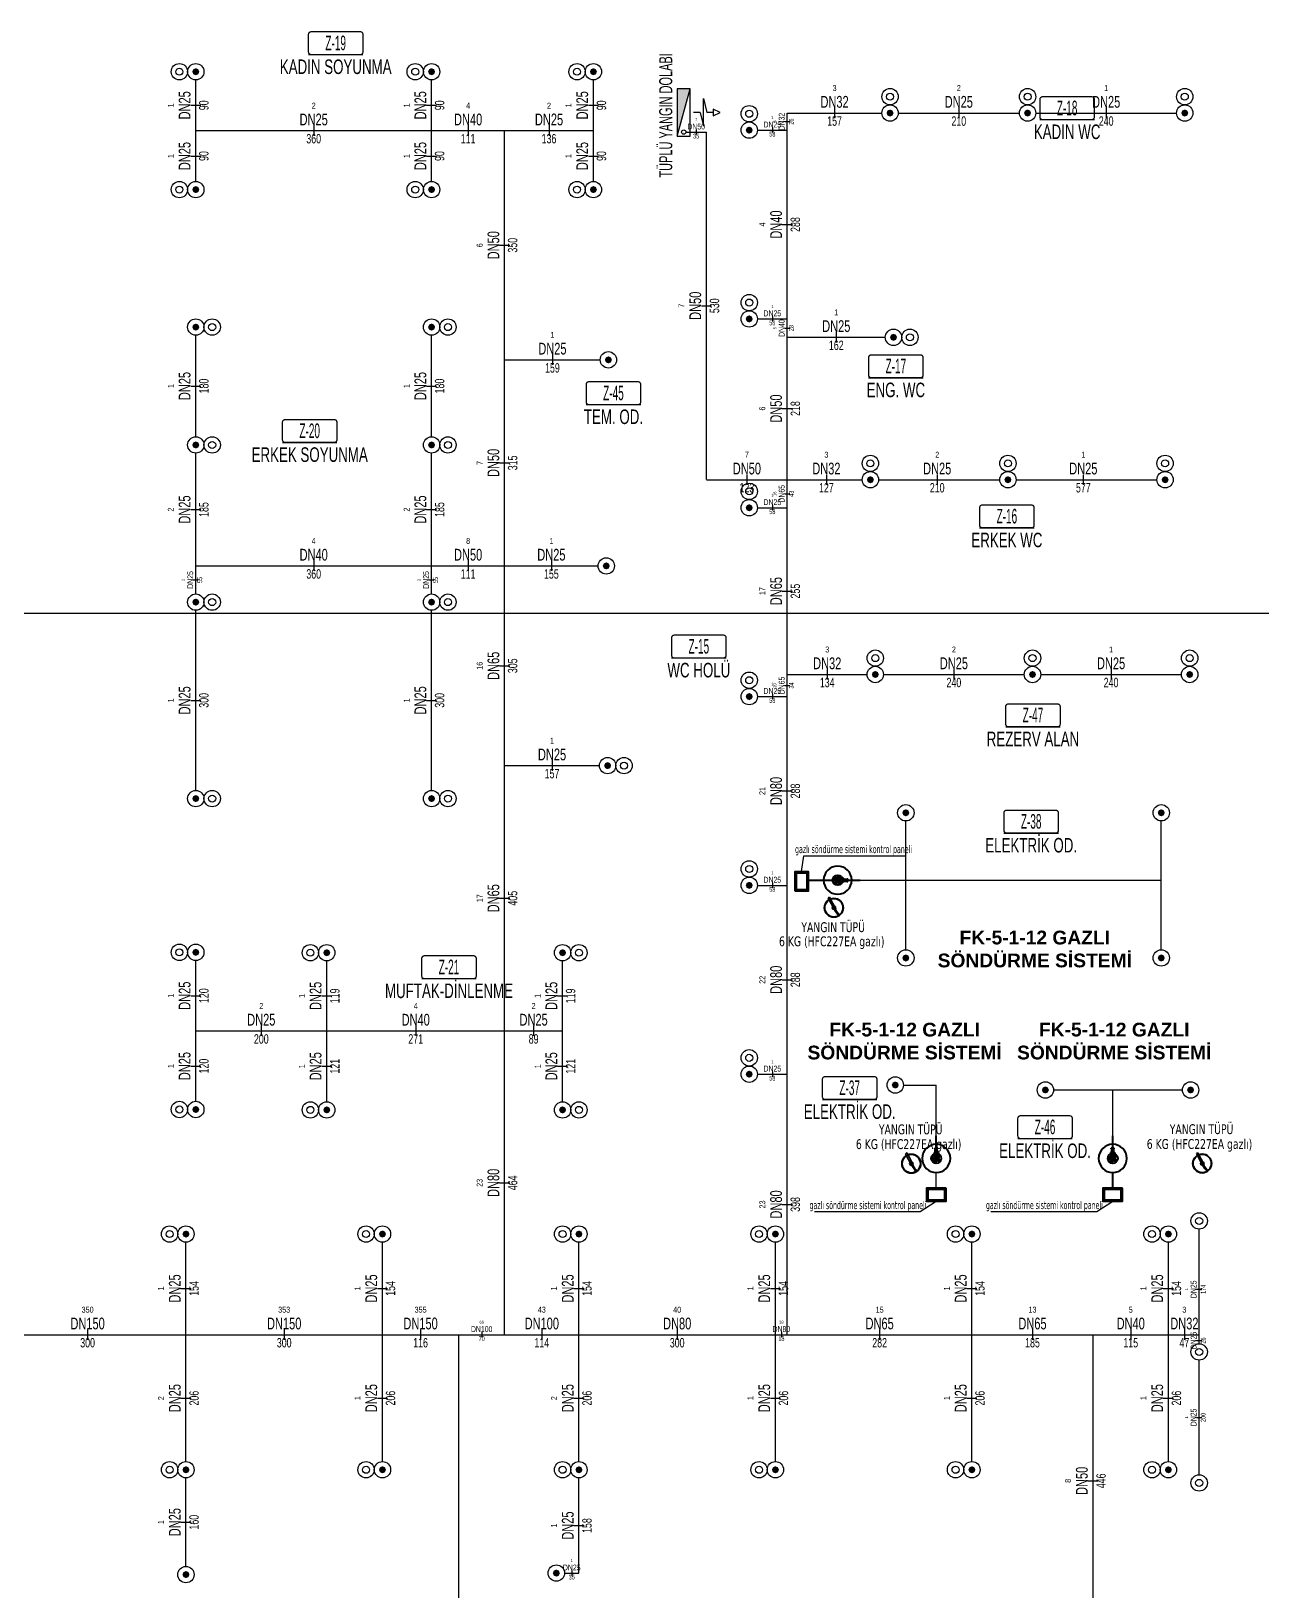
# Model space of a CAD drawing. Header units: centimetres. Extents: x 394264 to 551709, y 50011 to 59011.
# Drawn here: x 492743 to 494622, y 54418 to 56799 of the extents above; entities that cross this region are included whole.
import ezdxf
from ezdxf.enums import TextEntityAlignment as Align

# ---------------------------------------------------------------- set-up
doc = ezdxf.new("R2010")
doc.units = ezdxf.units.CM
doc.layers.get('0').update_dxf_attribs({"lineweight": 9})
for name, color, linetype in [('-M-MAHAL-DEBILER', 7, 'Continuous'), ('-M-MAHAL-ETIKET-NOT', 7, 'Continuous'), ('-M-MAHAL-ETIKET-NOTM', 7, 'Continuous'), ('-M-MAHAL-ETK-', 7, 'Continuous'), ('-M-MAHAL-HAVA-DEGISIM', 7, 'Continuous'), ('-M-MAHAL-NO', 7, 'Continuous'), ('-M-MAHAL-NOM', 7, 'Continuous'), ('-M-YNGN-BORUID', 7, 'Continuous'), ('-M-YNGN-BORUUZUN', 7, 'Continuous'), ('-M-YNGN-BORUYUK', 7, 'Continuous'), ('-M-YNGN-FHC', 1, 'Continuous'), ('-M-YNGN-SPR-YUK', 7, 'Continuous'), ('-M-YNGN-ZON4-CAP-', 7, 'Continuous'), ('-M-YNGN-ZON4-SPR-', 7, 'Continuous')]:
    doc.layers.add(name, color=color, linetype=linetype)
for name, color, linetype, lineweight in [('-M-SPRINKLER PIPE_GAS', 190, 'Y1', 30), ('-M-SPRINKLER PIPE_GAS-SPR-', 7, 'Continuous', 30), ('-M-YNGN-ZON4', 3, 'SP', 30), ('-M-YNGN-ZON7', 60, 'SP', 30), ('0-KRCN-YNG-BORU', 1, 'boruYLINE', 40), ('0-KRCN-YNG-T-SPRİNKLER-ÇAP', 2, 'Continuous', 30), ('0-MEK-YNG-YANGINDOLABI', 171, 'Continuous', 35), ('0-MEK-YNG-YAZI', 71, 'Continuous', 35)]:
    doc.layers.add(name, color=color, linetype=linetype, lineweight=lineweight)
doc.layers.add('-M-YNGN-SPR-CAPCIZGI', color=188, linetype='Continuous', plot=False)
doc.styles.add('-M-ISSO-TEXT-TTF', font='ARIALN.TTF')
doc.styles.add('-M-MHLETK-NOT', font='romans.shx', dxfattribs={"width": 0.7})
doc.styles.add('-M-MHLETK-TEXT', font='ARIALN.TTF', dxfattribs={"width": 0.7})
doc.styles.add('CAP', font='ARIALNB.TTF')
doc.styles.add('CIZGI', font='tahoma.ttf', dxfattribs={"width": 0.8, "oblique": 20})
doc.styles.add('HCAD', font='HCAD.SHX', dxfattribs={"width": 0.8, "height": 0.2})
doc.styles.add('Kalin02', font='arialbd.ttf')
doc.styles.add('PIPESIZE', font='hcad.shx', dxfattribs={"width": 0.8})
doc.styles.add('ROMANS', font='tahoma.ttf', dxfattribs={"width": 0.8})
doc.styles.add('SPR-NOT', font='romans.shx')
doc.styles.get("Standard").update_dxf_attribs({"font": 'arial.ttf'})
doc.styles.add('YAZI', font='arial.ttf', dxfattribs={"width": 0.6, "height": 40})
doc.styles.add('ÇAP', font='tahoma.ttf')
doc.linetypes.add('boruYLINE', pattern='A,50,-0.8,["Y",CAP,S=7,R=0,X=0,Y=-3],-7', length=57.8)
doc.linetypes.add('SP', pattern='A,2,-0.1,["SP",CIZGI,S=0.14,R=0.2,X=0,Y=-0.07],-0.255', length=2.355)
doc.linetypes.add('Y1', pattern='A,2,-0.15,["Y",Standard,S=0.2,R=0.2,X=0,Y=-0.1],-0.25', length=2.4)

# ---------------------------------------------------------------- blocks, each defined once
blk = doc.blocks.new('M-MHLETK-YNG')
at = {"layer": '-M-MAHAL-ETIKET-NOTM', "color": 3, "style": '-M-ISSO-TEXT-TTF', "width": 0.8, "flags": 8}
blk.add_attdef('MAH-ADI2', text='', height=1.11, dxfattribs=at).set_placement((0, -2.55), align=Align.MIDDLE_CENTER)
at = {"layer": '-M-MAHAL-HAVA-DEGISIM', "style": '-M-MHLETK-NOT', "width": 0.5, "flags": 8}
blk.add_attdef('HAVADEG', text='', height=0.6, dxfattribs=at).set_placement((0, 3.61), align=Align.MIDDLE_CENTER)
blk.add_wipeout([(-2.08, 1.74), (2.08, 1.74), (2.08, 0), (-2.08, 0)]).dxf.layer = '-M-MAHAL-ETK-'
at = {"layer": '-M-MAHAL-ETK-', "color": 0}
for p, q in [((-2.08, 0), (2.08, 0)), ((-1.16, 0), (-1.16, 0))]:
    blk.add_line(p, q, dxfattribs=at)
blk.add_lwpolyline([(-1.88, 1.74, 0.1, 0.1, 0), (1.88, 1.74, 0.1, 0.1, -0.414214), (2.08, 1.54, 0.1, 0.1, 0), (2.08, 0.2, 0.1, 0.1, -0.414214), (1.88, 0, 0.1, 0.1, 0), (-1.88, 0, 0.1, 0.1, -0.414214), (-2.08, 0.2, 0.1, 0.1, 0), (-2.08, 1.54, 0.1, 0.1, -0.414214)], format="xyseb", close=True, dxfattribs=at)
at = {"layer": '-M-MAHAL-DEBILER', "color": 4, "style": '-M-MHLETK-NOT', "width": 0.5, "flags": 8}
blk.add_attdef('DEBIS', text='', height=0.4, dxfattribs=at).set_placement((-2.17, 2.15), align=Align.MIDDLE_CENTER)
at = {"layer": '-M-MAHAL-DEBILER', "color": 191, "style": '-M-MHLETK-NOT', "width": 0.5, "flags": 8}
blk.add_attdef('DEBIR', text='', height=0.4, dxfattribs=at).set_placement((-1.61, 2.15), align=Align.MIDDLE_CENTER)
at = {"layer": '-M-MAHAL-DEBILER', "color": 31, "style": '-M-MHLETK-NOT', "width": 0.5, "flags": 8}
blk.add_attdef('DEBIF', text='', height=0.4, dxfattribs=at).set_placement((1.59, 2.15), align=Align.MIDDLE_CENTER)
at = {"layer": '-M-MAHAL-DEBILER', "color": 1, "style": '-M-MHLETK-NOT', "width": 0.5, "flags": 8}
blk.add_attdef('DEBIE', text='', height=0.4, dxfattribs=at).set_placement((2.32, 2.15), align=Align.MIDDLE_CENTER)
at = {"layer": '-M-MAHAL-ETIKET-NOT', "color": 3}
for tag, height, style, width, flags, p in [('KIS', 0.04, '-M-MHLETK-NOT', 0.5, 9, (-2.59, 1.62)), ('ALAN', 0.04, '-M-MHLETK-NOT', 0.5, 9, (-2.58, 1.56)), ('RH', 0.04, '-M-MHLETK-NOT', 0.5, 9, (-2.39, 1.62)), ('YUKSEKLIK', 0.04, '-M-MHLETK-NOT', 0.5, 9, (-2.32, 1.56)), ('YAZ', 0.04, '-M-MHLETK-NOT', 0.5, 9, (-2.18, 1.62)), ('MAH-ADI', 1.11, '-M-ISSO-TEXT-TTF', 0.8, 8, (0, -0.93))]:
    blk.add_attdef(tag, text='', height=height, dxfattribs=dict(at, style=style, width=width, flags=flags)).set_placement(p, align=Align.MIDDLE_CENTER)
at = {"layer": '-M-MAHAL-ETIKET-NOT', "color": 3, "style": '-M-MHLETK-NOT', "width": 0.5, "flags": 9}
for tag, p, height in [('HL', (-2.62, 1.49), 0.0286), ('KLKTR', (-2.62, 1.42), 0.04), ('RDY-BOY1', (-2.61, 1.37), 0.0286), ('RDY-BOY2', (-2.61, 1.32), 0.0286), ('RDY-BOY3', (-2.61, 1.27), 0.0286), ('RDY-BOY4', (-2.61, 1.22), 0.0286), ('HLA', (-2.52, 1.49), 0.0286), ('RDY-TIP1', (-2.5, 1.37), 0.0286), ('RDY-TIP2', (-2.5, 1.32), 0.0286), ('RDY-TIP3', (-2.5, 1.27), 0.0286), ('RDY-TIP4', (-2.5, 1.22), 0.0286), ('RDY-ADET1', (-2.39, 1.37), 0.0286), ('RDY-ADET2', (-2.39, 1.32), 0.0286), ('RDY-ADET3', (-2.39, 1.27), 0.0286), ('RDY-ADET4', (-2.39, 1.22), 0.0286), ('RDY-ISI1', (-2.27, 1.37), 0.0286), ('RDY-ISI2', (-2.27, 1.32), 0.0286), ('RDY-ISI3', (-2.27, 1.27), 0.0286), ('RDY-ISI4', (-2.27, 1.22), 0.0286), ('SHG', (-2.23, 1.49), 0.0286), ('AHU', (-2.23, 1.44), 0.0286), ('LHG', (-2.13, 1.49), 0.0286), ('RDY-BNP1', (-2.1, 1.37), 0.0286), ('RDY-BNP2', (-2.1, 1.32), 0.0286), ('RDY-BNP3', (-2.1, 1.27), 0.0286), ('RDY-BNP4', (-2.1, 1.22), 0.0286), ('HG', (-2.04, 1.49), 0.0286), ('HGA', (-1.96, 1.49), 0.0286), ('EF', (-1.96, 1.44), 0.0286), ('RDY-BNK1', (-1.96, 1.37), 0.0286), ('RDY-BNK2', (-1.96, 1.32), 0.0286), ('RDY-BNK3', (-1.96, 1.27), 0.0286), ('RDY-BNK4', (-1.96, 1.22), 0.0286), ('KON-BOY1', (-2.61, 1.14), 0.0286), ('KON-BOY2', (-2.61, 1.09), 0.0286), ('KON-BOY3', (-2.61, 1.04), 0.0286), ('FCU-TIP1', (-2.61, 0.96), 0.0286), ('FCU-TIP2', (-2.61, 0.91), 0.0286), ('FCU-TIP3', (-2.61, 0.86), 0.0286), ('VRV-TIP1', (-2.61, 0.76), 0.0286), ('VRV-TIP2', (-2.61, 0.71), 0.0286), ('FCU-ADET1', (-2.52, 0.96), 0.0286), ('FCU-ADET2', (-2.52, 0.91), 0.0286), ('FCU-ADET3', (-2.52, 0.86), 0.0286), ('VRV-ADET1', (-2.52, 0.76), 0.0286), ('VRV-ADET2', (-2.52, 0.71), 0.0286), ('KON-TIP1', (-2.5, 1.14), 0.0286), ('KON-TIP2', (-2.5, 1.09), 0.0286), ('KON-TIP3', (-2.5, 1.04), 0.0286), ('FCU-KAP1', (-2.4, 0.96), 0.0286), ('FCU-KAP2', (-2.4, 0.91), 0.0286), ('FCU-KAP3', (-2.4, 0.86), 0.0286), ('VRV-KAP1', (-2.4, 0.76), 0.0286), ('VRV-KAP2', (-2.4, 0.71), 0.0286), ('KON-ADET1', (-2.39, 1.14), 0.0286), ('KON-ADET2', (-2.39, 1.09), 0.0286), ('KON-ADET3', (-2.39, 1.04), 0.0286), ('FCU-DUY1', (-2.27, 0.96), 0.0286), ('FCU-DUY2', (-2.27, 0.91), 0.0286), ('FCU-DUY3', (-2.27, 0.86), 0.0286), ('VRV-DUY1', (-2.27, 0.76), 0.0286), ('VRV-DUY2', (-2.27, 0.71), 0.0286), ('KON-ISI1', (-2.27, 1.14), 0.0286), ('KON-ISI2', (-2.27, 1.09), 0.0286), ('KON-ISI3', (-2.27, 1.04), 0.0286), ('FCU-SOG1', (-2.15, 0.96), 0.0286), ('FCU-SOG2', (-2.15, 0.91), 0.0286), ('FCU-SOG3', (-2.15, 0.86), 0.0286), ('VRV-SOG1', (-2.15, 0.76), 0.0286), ('VRV-SOG2', (-2.15, 0.71), 0.0286), ('KON-BNP1', (-2.1, 1.14), 0.0286), ('KON-BNP2', (-2.1, 1.09), 0.0286), ('KON-BNP3', (-2.1, 1.04), 0.0286), ('FCU-ISI1', (-2.04, 0.96), 0.0286), ('FCU-ISI2', (-2.04, 0.91), 0.0286), ('FCU-ISI3', (-2.04, 0.86), 0.0286), ('VRV-ISI1', (-2.04, 0.76), 0.0286), ('VRV-ISI2', (-2.04, 0.71), 0.0286), ('KON-BNK1', (-1.96, 1.14), 0.0286), ('KON-BNK2', (-1.96, 1.09), 0.0286), ('KON-BNK3', (-1.96, 1.04), 0.0286), ('FCU-DEBI1', (-1.95, 0.96), 0.0286), ('FCU-DEBI2', (-1.95, 0.91), 0.0286), ('FCU-DEBI3', (-1.95, 0.86), 0.0286), ('VRV-DEBI1', (-1.95, 0.76), 0.0286), ('VRV-DEBI2', (-1.95, 0.71), 0.0286), ('FCU-BNP1', (-1.83, 0.96), 0.0286), ('FCU-BNP2', (-1.83, 0.91), 0.0286), ('FCU-BNP3', (-1.83, 0.86), 0.0286), ('VRV-BNP1', (-1.83, 0.76), 0.0286), ('VRV-BNP2', (-1.83, 0.71), 0.0286), ('FCU-BNK1', (-1.61, 0.96), 0.0286), ('FCU-BNK2', (-1.61, 0.91), 0.0286), ('FCU-BNK3', (-1.61, 0.86), 0.0286), ('VRV-BNK1', (-1.61, 0.76), 0.0286), ('VRV-BNK2', (-1.61, 0.71), 0.0286)]:
    blk.add_attdef(tag, p, '', height=height, dxfattribs=at)
at = {"layer": '-M-MAHAL-HAVA-DEGISIM', "style": '-M-MHLETK-NOT', "width": 0.5, "flags": 8}
blk.add_attdef('HAVA', text='', height=0.6, dxfattribs=at).set_placement((0, 2.4), align=Align.MIDDLE_CENTER)
at = {"layer": '-M-MAHAL-NO', "color": 7, "style": '-M-MHLETK-TEXT', "width": 0.6, "flags": 8}
blk.add_attdef('MAH-NO', text='', height=1.11, dxfattribs=at).set_placement((0, 0.89), align=Align.MIDDLE_CENTER)
at = {"layer": '-M-MAHAL-NOM', "color": 7, "style": '-M-MHLETK-TEXT', "width": 0.6, "flags": 8}
blk.add_attdef('MAH-NOM', text='', height=1.11, dxfattribs=at).set_placement((0, 0.89), align=Align.MIDDLE_CENTER)
blk = doc.blocks.new('G$C03FB175B')
at = {"layer": '0-MEK-YNG-YANGINDOLABI', "linetype": 'Continuous'}
for p, q in [((-8.8, 15.1), (-6.6, 16.3)), ((0.8, -3.4), (-8.8, 15.1)), ((3, -2), (-6.6, 16.3)), ((0.8, -3.4), (3, -2))]:
    blk.add_line(p, q, dxfattribs=at)
blk.add_circle((0, 0), 14.6, dxfattribs=at)
at = {"layer": '0-MEK-YNG-YANGINDOLABI', "color": 200}
for radius in [13.8, 2.8, 2.06]:
    blk.add_circle((0, 0), radius, dxfattribs=at)
for centre, radius, start, end in [((30.3, 11.3), 32.5, 206.37, 226.4618), ((28.1, 10), 28.5, 205.7033, 228.3821)]:
    blk.add_arc(centre, radius, start, end, dxfattribs=at)
blk = doc.blocks.new('A$C720C2B39')
at = {"layer": '0-KRCN-YNG-BORU', "color": 2}
for p, q in [((10.1, -9.1), (7.9, -9.1)), ((7.9, -9.1), (7.9, -10.4)), ((8.7, -9.6), (8.5, -9.8)), ((8.5, -9.8), (8.5, -10.2)), ((8.5, -10.2), (8.5, -14.1)), ((8.7, -4.9), (11.4, -4.9)), ((8.7, -5.5), (8.7, -4.9)), ((10, -5.5), (8.7, -5.5)), ((10.1, -9.6), (8.7, -9.6)), ((8.8, -10.2), (8.8, -9.6)), ((8.8, -13.7), (8.8, -10.2)), ((8.9, -9.1), (8.9, -10.1)), ((9, -9.1), (9, -5.5)), ((10, -5.5), (11.4, -5.5)), ((10, -9.1), (12.1, -9.1)), ((10, -9.6), (11.4, -9.6)), ((11, -9.1), (11, -5.5)), ((11.1, -9.1), (11.1, -10.1)), ((11.3, -10.2), (11.3, -9.6)), ((11.3, -10.2), (11.3, -9.8)), ((11.3, -13.8), (11.3, -10.2)), ((11.4, -5.5), (11.4, -4.9)), ((11.4, -9.6), (11.5, -9.8)), ((11.5, -9.8), (11.5, -10.2)), ((11.5, -10.2), (11.5, -14.1)), ((12.1, -9.1), (12.1, -10.5))]:
    blk.add_line(p, q, dxfattribs=at)
at = {"layer": '0-KRCN-YNG-BORU', "linetype": 'Continuous'}
blk.add_circle((10, -15), 14, dxfattribs=at)
at = {"layer": '0-KRCN-YNG-BORU', "extrusion": (0, 0, -1)}
blk.add_ellipse((10, -15), major_axis=(-3.53, -3.53), ratio=1, start_param=1.570796326794881, end_param=7.853981633974467, dxfattribs=at)
at = {"layer": '0-KRCN-YNG-BORU', "color": 2, "extrusion": (0, 0, -1)}
for centre, major_axis, start_param, end_param in [((8, -13.5), (-0.831, -0.831), 5.885701, 9.508103), ((8, -16.4), (-0.831, -0.831), 4.629064, 8.251465), ((10, -15), (-1.25, -1.25), 1.570796326794851, 7.853981633974437), ((10.8, -12.6), (-0.831, -0.831), 0.859153, 4.481554), ((12.5, -15), (-0.831, -0.831), 2.11579, 5.738191), ((10.8, -17.3), (0.831, -0.831), 4.943224, 8.565625)]:
    blk.add_ellipse(centre, major_axis=major_axis, ratio=1, start_param=start_param, end_param=end_param, dxfattribs=at)
for major_axis in [(-1.75, -1.75), (-0.54, 0.54)]:
    blk.add_ellipse((10, -15), major_axis=major_axis, ratio=1, dxfattribs=at)
blk = doc.blocks.new('Z$W@#30031')
at = {"layer": '0-KRCN-YNG-BORU'}
blk.add_line((3.6, -4), (9.5, -14.9), dxfattribs=at)
at = {"linetype": 'Continuous', "rotation": 208.4401561109014}
blk.add_blockref('A$C720C2B39', (14.8, -3.6), dxfattribs=at)
blk = doc.blocks.new('SP-C-UP-12')
at = {"ltscale": 10}
blk.add_line((0, 0), (0, 0), dxfattribs=at)
at = {"color": 1, "linetype": 'Continuous'}
blk.add_circle((0, 0), 12.5, dxfattribs=at)
at = {"ltscale": 10}
for points in [[(-5.4, 0), (-3.8, 3.8), (-3.8, -3.8), (0, 5.4)], [(-3.8, -3.8), (0, 5.4), (0, -5.4), (3.8, 3.8)], [(0, -5.4), (3.8, 3.8), (3.8, -3.8), (5.4, 0)]]:
    blk.add_solid(points, dxfattribs=at)
at = {"layer": '-M-YNGN-SPR-YUK', "style": 'SPR-NOT', "width": 0.5, "flags": 9}
for tag, p in [('YUK', (0, 17.8)), ('CAP', (0, 14.4)), ('TIP', (0.2, 10.8))]:
    blk.add_attdef(tag, text='', height=2.5, dxfattribs=at).set_placement(p, align=Align.MIDDLE_CENTER)
blk = doc.blocks.new('-M-Yangın_not')
at = {"color": 7, "linetype": 'ByBlock'}
blk.add_wipeout([(139, 36.7), (139, -36.6), (-139, -36.6), (-139, 36.7)], dxfattribs=at)
blk.add_wipeout([(139, -36.7), (139, 36.7), (-139, 36.7), (-139, -36.7)], dxfattribs=at)
at = {"color": 0, "linetype": 'ByBlock', "width": 0.9}
for tag, p in [('ALAN', (1.9, 16.7)), ('MODUL', (1.9, -16.7))]:
    blk.add_attdef(tag, text='', height=20, dxfattribs=at).set_placement(p, align=Align.MIDDLE_CENTER)
blk = doc.blocks.new('SPRYD01')
at = {"layer": '-M-YNGN-FHC', "linetype": 'Continuous'}
blk.add_line((0, 0), (0, 0), dxfattribs=at)
at = {"color": 0, "linetype": 'ByBlock'}
for p, q in [((10, 6), (-10, -66)), ((-30.1, -8.8), (-30.1, -51.2)), ((-25.1, -30), (-30.1, -8.8)), ((-44.8, -25), (-55.5, -30)), ((-55.5, -30), (-44.8, -35)), ((-44.8, -35), (-44.8, -25)), ((-44.8, -30), (-35.1, -30)), ((-30.1, -51.2), (-35.1, -30)), ((-25.1, -30), (-15, -30))]:
    blk.add_line(p, q, dxfattribs=at)
blk.add_lwpolyline([(-10, -66), (10, -66), (10, 6), (-10, 6)], close=True, dxfattribs=at)
at = {"color": 1, "linetype": 'ByBlock'}
blk.add_lwpolyline([(10, 6), (-10, -66), (10, -66)], close=True, dxfattribs=at)
at = {"color": 0, "linetype": 'ByBlock'}
blk.add_circle((0, 0), 3.25, dxfattribs=at)
at = {"color": 1, "linetype": 'ByBlock'}
blk.add_solid([(10, 6), (-10, -66), (10, -66)], dxfattribs=at)
at = {"layer": '-M-YNGN-SPR-YUK', "style": 'SPR-NOT', "width": 0.5, "flags": 9}
for tag, p in [('YUK', (0, 17.8)), ('CAP', (0, 14.4)), ('TIP', (0.2, 10.8))]:
    blk.add_attdef(tag, text='', height=2.5, dxfattribs=at).set_placement(p, align=Align.MIDDLE_CENTER)
blk = doc.blocks.new('SP-C-PU-12')
at = {"ltscale": 10}
blk.add_line((0, 0), (0, 0), dxfattribs=at)
at = {"color": 1, "linetype": 'Continuous'}
for centre in [(0, 0), (25, 0)]:
    blk.add_circle(centre, 12.5, dxfattribs=at)
at = {"ltscale": 10}
blk.add_circle((25, 0), 5.37, dxfattribs=at)
for points in [[(-5.4, 0), (-3.8, 3.8), (-3.8, -3.8), (0, 5.4)], [(-3.8, -3.8), (0, 5.4), (0, -5.4), (3.8, 3.8)], [(0, -5.4), (3.8, 3.8), (3.8, -3.8), (5.4, 0)]]:
    blk.add_solid(points, dxfattribs=at)
at = {"layer": '-M-YNGN-SPR-YUK', "style": 'SPR-NOT', "width": 0.5, "flags": 9}
for tag, p in [('YUK', (0, 17.8)), ('CAP', (0, 14.4)), ('TIP', (0.2, 10.8))]:
    blk.add_attdef(tag, text='', height=2.5, dxfattribs=at).set_placement(p, align=Align.MIDDLE_CENTER)
blk = doc.blocks.new('SPRKL100')
at = {"layer": '-M-YNGN-SPR-CAPCIZGI'}
blk.add_line((0, 0.43), (0, -0.43), dxfattribs=at)
at = {"layer": '-M-YNGN-BORUID', "color": 0, "style": 'HCAD', "width": 0.8, "flags": 1}
blk.add_attdef('DIC', text='', height=0.4, dxfattribs=at).set_placement((0, -1.69), align=Align.CENTER)
at = {"layer": '-M-YNGN-BORUUZUN', "color": 0, "style": 'HCAD', "width": 0.7}
blk.add_attdef('BOY', text='', height=0.8, dxfattribs=at).set_placement((0, -1.08), align=Align.CENTER)
at = {"layer": '-M-YNGN-BORUYUK', "color": 6, "style": 'PIPESIZE', "width": 0.8}
blk.add_attdef('YUK', text='', height=0.5, dxfattribs=at).set_placement((0, 1.87), align=Align.CENTER)
at = {"color": 0, "style": 'PIPESIZE', "width": 0.7}
blk.add_attdef('CAP', text='', height=1, dxfattribs=at).set_placement((0, 0.45), align=Align.CENTER)
blk = doc.blocks.new('SP-C-PE-12')
at = {"ltscale": 10}
blk.add_line((0, 0), (0, 0), dxfattribs=at)
at = {"color": 1, "linetype": 'Continuous'}
blk.add_circle((0, 0), 12.5, dxfattribs=at)
blk.add_circle((0, 0), 5.37)
at = {"layer": '-M-YNGN-SPR-YUK', "style": 'SPR-NOT', "width": 0.5, "flags": 9}
for tag, p in [('YUK', (0, 17.8)), ('CAP', (0, 14.4)), ('TIP', (0.2, 10.8))]:
    blk.add_attdef(tag, text='', height=2.5, dxfattribs=at).set_placement(p, align=Align.MIDDLE_CENTER)
blk = doc.blocks.new('A$C69E72E55')
at = {"layer": '-M-YNGN-ZON4', "ltscale": 50}
for p, q in [((492994.7, 56647.6), (492994.7, 56725.1)), ((493354.7, 56647.6), (493354.7, 56725.1)), ((493601.8, 56647.6), (493601.8, 56725.1)), ((493897.8, 56648.4), (493897.8, 56674.5)), ((493897.8, 56674.5), (494042.2, 56674.5)), ((494067.2, 56674.5), (494252.2, 56674.5)), ((494277.2, 56674.5), (494492.2, 56674.5)), ((492994.7, 56570.1), (492994.7, 56647.6)), ((492994.7, 56647.6), (493354.7, 56647.6)), ((493354.7, 56570.1), (493354.7, 56647.6)), ((493354.7, 56647.6), (493466.2, 56647.6)), ((493466.2, 56297.6), (493466.2, 56647.6)), ((493466.2, 56647.6), (493601.8, 56647.6)), ((493601.8, 56570.1), (493601.8, 56647.6)), ((493743, 56645.4), (493774.4, 56645.4)), ((493774.4, 56115.1), (493774.4, 56645.4)), ((493852.2, 56648.4), (493897.8, 56648.4)), ((493897.8, 56360.1), (493897.8, 56648.4)), ((493852.2, 56360.1), (493897.8, 56360.1)), ((493897.8, 56332), (493897.8, 56360.1)), ((492994.7, 56180.1), (492994.7, 56335.1)), ((493354.7, 56180.1), (493354.7, 56335.1)), ((493897.8, 56114.5), (493897.8, 56332)), ((493897.8, 56332), (494047.5, 56332)), ((493466.2, 56297.6), (493612.2, 56297.6)), ((493466.2, 55982.9), (493466.2, 56297.6)), ((492994.7, 55982.9), (492994.7, 56155.1)), ((493354.7, 55982.9), (493354.7, 56155.1)), ((493774.4, 56114.5), (493897.8, 56114.5)), ((493897.8, 56071.7), (493897.8, 56114.5)), ((493897.8, 56114.5), (494012.2, 56114.5)), ((494037.2, 56114.5), (494222.2, 56114.5)), ((494247.2, 56114.5), (494462.2, 56114.5)), ((493852.2, 56071.7), (493897.8, 56071.7)), ((493897.8, 55817.1), (493897.8, 56071.7)), ((493466.2, 56042.6), (493466.2, 56057.6)), ((492994.7, 55982.9), (493354.7, 55982.9)), ((492994.7, 55940.1), (492994.7, 55982.9)), ((493354.7, 55940.1), (493354.7, 55982.9)), ((493354.7, 55982.9), (493466.2, 55982.9)), ((493466.2, 55677.9), (493466.2, 55982.9)), ((493466.2, 55982.9), (493608.9, 55982.9)), ((492994.7, 55640.1), (492994.7, 55915.1)), ((493354.7, 55640.1), (493354.7, 55915.1)), ((493466.2, 55802.6), (493466.2, 55817.6)), ((493897.8, 55817.1), (494019.7, 55817.1)), ((493897.8, 55783.4), (493897.8, 55817.1)), ((494044.7, 55817.1), (494259.7, 55817.1)), ((494284.7, 55817.1), (494499.7, 55817.1)), ((493852.2, 55783.4), (493897.8, 55783.4)), ((493897.8, 55495.1), (493897.8, 55783.4)), ((493466.2, 55677.9), (493611, 55677.9)), ((493466.2, 55272.8), (493466.2, 55677.9)), ((493466.2, 55562.6), (493466.2, 55577.6)), ((493852.2, 55495.1), (493897.8, 55495.1)), ((493897.8, 55206.7), (493897.8, 55495.1)), ((492994.7, 55272.8), (492994.7, 55380.3)), ((493194.7, 55272.8), (493194.7, 55379.7)), ((493554.7, 55272.8), (493554.7, 55379.8)), ((492994.7, 55165.3), (492994.7, 55272.8)), ((492994.7, 55272.8), (493194.7, 55272.8)), ((493194.7, 55164.7), (493194.7, 55272.8)), ((493194.7, 55272.8), (493466.2, 55272.8)), ((493466.2, 54808.9), (493466.2, 55272.8)), ((493466.2, 55272.8), (493554.7, 55272.8)), ((493554.7, 55164.8), (493554.7, 55272.8)), ((493852.2, 55206.7), (493897.8, 55206.7)), ((493897.8, 54808.9), (493897.8, 55206.7)), ((494526.7, 54808.9), (494526.7, 54970.1)), ((492979.7, 54808.9), (492979.7, 54950.1)), ((493279.7, 54808.9), (493279.7, 54950.1)), ((493579.7, 54808.9), (493579.7, 54950.1)), ((493879.7, 54808.9), (493879.7, 54950.1)), ((494179.7, 54808.9), (494179.7, 54950.1)), ((494479.7, 54808.9), (494479.7, 54950.1)), ((492679.3, 54808.9), (492979.7, 54808.9)), ((492979.7, 54615.1), (492979.7, 54808.9)), ((492979.7, 54808.9), (493279.7, 54808.9)), ((493279.7, 54615.1), (493279.7, 54808.9)), ((493279.7, 54808.9), (493396.1, 54808.9)), ((493396.1, 53814.9), (493396.1, 54808.9)), ((493396.1, 54808.9), (493466.2, 54808.9)), ((493466.2, 54808.9), (493579.7, 54808.9)), ((493579.7, 54615.1), (493579.7, 54808.9)), ((493579.7, 54808.9), (493879.7, 54808.9)), ((493879.7, 54615.1), (493879.7, 54808.9)), ((493879.7, 54808.9), (493897.8, 54808.9)), ((493897.8, 54808.9), (494179.7, 54808.9)), ((494179.7, 54615.1), (494179.7, 54808.9)), ((494179.7, 54808.9), (494364.6, 54808.9)), ((494364.6, 54362.6), (494364.6, 54808.9)), ((494364.6, 54808.9), (494479.7, 54808.9)), ((494479.7, 54615.1), (494479.7, 54808.9)), ((494479.7, 54808.9), (494526.7, 54808.9)), ((494526.7, 54795.1), (494526.7, 54808.9)), ((494526.7, 54595.1), (494526.7, 54770.1)), ((492979.7, 54455.1), (492979.7, 54590.1)), ((493579.7, 54444.8), (493579.7, 54590.1)), ((493557.7, 54444.8), (493579.7, 54444.8))]:
    blk.add_line(p, q, dxfattribs=at)
at = {"layer": '-M-YNGN-ZON4-CAP-'}
for p, xscale, yscale, zscale, values in [((493970, 56674.5), 18, 18, 18, {'YUK': '3', 'CAP': 'DN32', 'BOY': '157'}), ((494159.7, 56674.5), 18, 18, 18, {'YUK': '2', 'CAP': 'DN25', 'BOY': '210'}), ((494384.7, 56674.5), 18, 18, 18, {'YUK': '1', 'CAP': 'DN25', 'BOY': '240'}), ((493174.7, 56647.6), 18, 18, 18, {'YUK': '2', 'CAP': 'DN25', 'BOY': '360'}), ((493410.5, 56647.6), 18, 18, 18, {'YUK': '4', 'CAP': 'DN40', 'BOY': '111'}), ((493534, 56647.6), 18, 18, 18, {'YUK': '2', 'CAP': 'DN25', 'BOY': '136'}), ((493875, 56360.1), 9, 9, 9, {'YUK': '1', 'CAP': 'DN25', 'BOY': '58'}), ((493972.6, 56332), 18, 18, 18, {'YUK': '1', 'CAP': 'DN25', 'BOY': '162'}), ((493539.2, 56297.6), 18, 18, 18, {'YUK': '1', 'CAP': 'DN25', 'BOY': '159'}), ((493836.1, 56114.5), 18, 18, 18, {'YUK': '7', 'CAP': 'DN50', 'BOY': '123'}), ((493957.5, 56114.5), 18, 18, 18, {'YUK': '3', 'CAP': 'DN32', 'BOY': '127'}), ((494126.7, 56114.5), 18, 18, 18, {'YUK': '2', 'CAP': 'DN25', 'BOY': '210'}), ((494349.8, 56114.5), 18, 18, 18, {'YUK': '1', 'CAP': 'DN25', 'BOY': '577'}), ((493875, 56071.7), 9, 9, 9, {'YUK': '1', 'CAP': 'DN25', 'BOY': '58'}), ((493174.7, 55982.9), 18, 18, 18, {'YUK': '4', 'CAP': 'DN40', 'BOY': '360'}), ((493410.5, 55982.9), 18, 18, 18, {'YUK': '8', 'CAP': 'DN50', 'BOY': '111'}), ((493537.6, 55982.9), 18, 18, 18, {'YUK': '1', 'CAP': 'DN25', 'BOY': '155'}), ((493958.8, 55817.1), 18, 18, 18, {'YUK': '3', 'CAP': 'DN32', 'BOY': '134'}), ((494152.2, 55817.1), 18, 18, 18, {'YUK': '2', 'CAP': 'DN25', 'BOY': '240'}), ((494392.2, 55817.1), 18, 18, 18, {'YUK': '1', 'CAP': 'DN25', 'BOY': '240'}), ((493875, 55783.4), 9, 9, 9, {'YUK': '1', 'CAP': 'DN25', 'BOY': '58'}), ((493538.6, 55677.9), 18, 18, 18, {'YUK': '1', 'CAP': 'DN25', 'BOY': '157'}), ((493875, 55495.1), 9, 9, 9, {'YUK': '1', 'CAP': 'DN25', 'BOY': '58'}), ((493094.7, 55272.8), 18, 18, 18, {'YUK': '2', 'CAP': 'DN25', 'BOY': '200'}), ((493330.5, 55272.8), 18, 18, 18, {'YUK': '4', 'CAP': 'DN40', 'BOY': '271'}), ((493510.5, 55272.8), 18, 18, 18, {'YUK': '2', 'CAP': 'DN25', 'BOY': '89'}), ((493875, 55206.7), 9, 9, 9, {'YUK': '1', 'CAP': 'DN25', 'BOY': '58'}), ((492829.5, 54808.9), 18, 18, 18, {'YUK': '350', 'CAP': 'DN150', 'BOY': '300'}), ((493129.7, 54808.9), 18, 18, 18, {'YUK': '353', 'CAP': 'DN150', 'BOY': '300'}), ((493337.9, 54808.9), 18, 18, 18, {'YUK': '355', 'CAP': 'DN150', 'BOY': '116'}), ((493523, 54808.9), 18, 18, 18, {'YUK': '43', 'CAP': 'DN100', 'BOY': '114'}), ((493729.7, 54808.9), 18, 18, 18, {'YUK': '40', 'CAP': 'DN80', 'BOY': '300'}), ((494038.8, 54808.9), 18, 18, 18, {'YUK': '15', 'CAP': 'DN65', 'BOY': '282'}), ((494272.2, 54808.9), 18, 18, 18, {'YUK': '13', 'CAP': 'DN65', 'BOY': '185'}), ((494422.2, 54808.9), 18, 18, 18, {'YUK': '5', 'CAP': 'DN40', 'BOY': '115'}), ((494504.1, 54808.9), 18, 18, 18, {'YUK': '3', 'CAP': 'DN32', 'BOY': '47'}), ((493431.2, 54808.9), 9, 9, 9, {'YUK': '66', 'CAP': 'DN100', 'BOY': '70'}), ((493888.8, 54808.9), 9, 9, 9, {'YUK': '38', 'CAP': 'DN80', 'BOY': '18'}), ((493568.7, 54444.8), 9, 9, 9, {'YUK': '1', 'CAP': 'DN25', 'BOY': '35'})]:
    blk.add_blockref('SPRKL100', p, dxfattribs=dict(at, xscale=xscale, yscale=yscale, zscale=zscale)).add_auto_attribs(values)
for p, xscale, yscale, zscale, rotation, values in [((492994.7, 56686.3), 18, 18, 18, 90, {'YUK': '1', 'CAP': 'DN25', 'BOY': '90'}), ((493354.7, 56686.3), 18, 18, 18, 90, {'YUK': '1', 'CAP': 'DN25', 'BOY': '90'}), ((493601.8, 56686.3), 18, 18, 18, 90, {'YUK': '1', 'CAP': 'DN25', 'BOY': '90'}), ((493758.7, 56645.4), 9, 9, 9, 1.870153735815072e-06, {'YUK': '7', 'CAP': 'DN50', 'BOY': '35'}), ((493875, 56648.4), 9, 9, 9, 359.9769415951384, {'YUK': '1', 'CAP': 'DN25', 'BOY': '58'}), ((493897.8, 56661.4), 9, 9, 9, 90, {'YUK': '3', 'CAP': 'DN32', 'BOY': '26'}), ((492994.7, 56608.8), 18, 18, 18, 90, {'YUK': '1', 'CAP': 'DN25', 'BOY': '90'}), ((493354.7, 56608.8), 18, 18, 18, 90, {'YUK': '1', 'CAP': 'DN25', 'BOY': '90'}), ((493601.8, 56608.8), 18, 18, 18, 90, {'YUK': '1', 'CAP': 'DN25', 'BOY': '90'}), ((493897.8, 56504.2), 18, 18, 18, 90, {'YUK': '4', 'CAP': 'DN40', 'BOY': '288'}), ((493466.2, 56472.6), 18, 18, 18, 90, {'YUK': '6', 'CAP': 'DN50', 'BOY': '350'}), ((493774.4, 56380.2), 18, 18, 18, 90, {'YUK': '7', 'CAP': 'DN50', 'BOY': '530'}), ((493897.8, 56346), 9, 9, 9, 90, {'YUK': '5', 'CAP': 'DN40', 'BOY': '28'}), ((492994.7, 56257.6), 18, 18, 18, 90, {'YUK': '1', 'CAP': 'DN25', 'BOY': '180'}), ((493354.7, 56257.6), 18, 18, 18, 90, {'YUK': '1', 'CAP': 'DN25', 'BOY': '180'}), ((493897.8, 56223.2), 18, 18, 18, 90, {'YUK': '6', 'CAP': 'DN50', 'BOY': '218'}), ((493466.2, 56140.2), 18, 18, 18, 90, {'YUK': '7', 'CAP': 'DN50', 'BOY': '315'}), ((492994.7, 56069), 18, 18, 18, 90, {'YUK': '2', 'CAP': 'DN25', 'BOY': '185'}), ((493354.7, 56069), 18, 18, 18, 90, {'YUK': '2', 'CAP': 'DN25', 'BOY': '185'}), ((493897.8, 56093.1), 9, 9, 9, 90, {'YUK': '16', 'CAP': 'DN65', 'BOY': '43'}), ((492994.7, 55961.5), 9, 9, 9, 90, {'YUK': '2', 'CAP': 'DN25', 'BOY': '55'}), ((493354.7, 55961.5), 9, 9, 9, 90, {'YUK': '2', 'CAP': 'DN25', 'BOY': '55'}), ((493897.8, 55944.4), 18, 18, 18, 90, {'YUK': '17', 'CAP': 'DN65', 'BOY': '255'}), ((493466.2, 55830.4), 18, 18, 18, 90, {'YUK': '16', 'CAP': 'DN65', 'BOY': '305'}), ((493897.8, 55800.3), 9, 9, 9, 90, {'YUK': '20', 'CAP': 'DN65', 'BOY': '34'}), ((492994.7, 55777.6), 18, 18, 18, 90, {'YUK': '1', 'CAP': 'DN25', 'BOY': '300'}), ((493354.7, 55777.6), 18, 18, 18, 90, {'YUK': '1', 'CAP': 'DN25', 'BOY': '300'}), ((493897.8, 55639.2), 18, 18, 18, 90, {'YUK': '21', 'CAP': 'DN80', 'BOY': '288'}), ((493466.2, 55475.4), 18, 18, 18, 90, {'YUK': '17', 'CAP': 'DN65', 'BOY': '405'}), ((493897.8, 55350.9), 18, 18, 18, 90, {'YUK': '22', 'CAP': 'DN80', 'BOY': '288'}), ((492994.7, 55326.6), 18, 18, 18, 90, {'YUK': '1', 'CAP': 'DN25', 'BOY': '120'}), ((493194.7, 55326.3), 18, 18, 18, 90, {'YUK': '1', 'CAP': 'DN25', 'BOY': '119'}), ((493554.7, 55326.3), 18, 18, 18, 90, {'YUK': '1', 'CAP': 'DN25', 'BOY': '119'}), ((492994.7, 55219.1), 18, 18, 18, 90, {'YUK': '1', 'CAP': 'DN25', 'BOY': '120'}), ((493194.7, 55218.8), 18, 18, 18, 90, {'YUK': '1', 'CAP': 'DN25', 'BOY': '121'}), ((493554.7, 55218.8), 18, 18, 18, 90, {'YUK': '1', 'CAP': 'DN25', 'BOY': '121'}), ((493466.2, 55040.8), 18, 18, 18, 90, {'YUK': '23', 'CAP': 'DN80', 'BOY': '464'}), ((493897.8, 55007.8), 18, 18, 18, 90, {'YUK': '23', 'CAP': 'DN80', 'BOY': '398'}), ((492979.7, 54879.5), 18, 18, 18, 90, {'YUK': '1', 'CAP': 'DN25', 'BOY': '154'}), ((493279.7, 54879.5), 18, 18, 18, 90, {'YUK': '1', 'CAP': 'DN25', 'BOY': '154'}), ((493579.7, 54879.5), 18, 18, 18, 90, {'YUK': '1', 'CAP': 'DN25', 'BOY': '154'}), ((493879.7, 54879.5), 18, 18, 18, 90, {'YUK': '1', 'CAP': 'DN25', 'BOY': '154'}), ((494179.7, 54879.5), 18, 18, 18, 90, {'YUK': '1', 'CAP': 'DN25', 'BOY': '154'}), ((494479.7, 54879.5), 18, 18, 18, 90, {'YUK': '1', 'CAP': 'DN25', 'BOY': '154'}), ((494526.7, 54878.2), 9, 9, 9, 90, {'YUK': '1', 'CAP': 'DN25', 'BOY': '174'}), ((494526.7, 54800), 9, 9, 9, 89.9999998419363, {'YUK': '2', 'CAP': 'DN25', 'BOY': '26'}), ((492979.7, 54712), 18, 18, 18, 90, {'YUK': '2', 'CAP': 'DN25', 'BOY': '206'}), ((493279.7, 54712), 18, 18, 18, 90, {'YUK': '1', 'CAP': 'DN25', 'BOY': '206'}), ((493579.7, 54712), 18, 18, 18, 90, {'YUK': '2', 'CAP': 'DN25', 'BOY': '206'}), ((493879.7, 54712), 18, 18, 18, 90, {'YUK': '1', 'CAP': 'DN25', 'BOY': '206'}), ((494179.7, 54712), 18, 18, 18, 90, {'YUK': '1', 'CAP': 'DN25', 'BOY': '206'}), ((494479.7, 54712), 18, 18, 18, 90, {'YUK': '1', 'CAP': 'DN25', 'BOY': '206'}), ((494526.7, 54682.6), 9, 9, 9, 89.99999984194231, {'YUK': '1', 'CAP': 'DN25', 'BOY': '200'}), ((494364.6, 54585.7), 18, 18, 18, 90, {'YUK': '8', 'CAP': 'DN50', 'BOY': '446'}), ((492979.7, 54522.6), 18, 18, 18, 90, {'YUK': '1', 'CAP': 'DN25', 'BOY': '160'}), ((493579.7, 54517.4), 18, 18, 18, 90, {'YUK': '1', 'CAP': 'DN25', 'BOY': '158'})]:
    blk.add_blockref('SPRKL100', p, dxfattribs=dict(at, xscale=xscale, yscale=yscale, zscale=zscale, rotation=rotation)).add_auto_attribs(values)
at = {"layer": '-M-YNGN-ZON4-SPR-', "color": 3}
for name, p, rotation in [('SP-C-PU-12', (492994.7, 56737.6), 180), ('SP-C-PU-12', (493354.7, 56737.6), 180), ('SP-C-PU-12', (493601.8, 56737.6), 180), ('SP-C-PU-12', (494054.7, 56674.5), 90), ('SP-C-PU-12', (494264.7, 56674.5), 90), ('SP-C-PU-12', (494504.7, 56674.5), 90), ('SP-C-PU-12', (493839.7, 56648.4), 90), ('SP-C-PU-12', (492994.7, 56557.6), 180), ('SP-C-PU-12', (493354.7, 56557.6), 180), ('SP-C-PU-12', (493601.8, 56557.6), 180), ('SP-C-PU-12', (493839.7, 56360.1), 90), ('SP-C-PU-12', (494024.7, 56114.5), 90), ('SP-C-PU-12', (494234.7, 56114.5), 90), ('SP-C-PU-12', (494474.7, 56114.5), 90), ('SP-C-PU-12', (493839.7, 56071.7), 90), ('SP-C-PU-12', (494032.2, 55817.1), 90), ('SP-C-PU-12', (494272.2, 55817.1), 90), ('SP-C-PU-12', (494512.2, 55817.1), 90), ('SP-C-PU-12', (493839.7, 55783.4), 90), ('SP-C-PU-12', (493839.7, 55495.1), 90), ('SP-C-PU-12', (492994.7, 55392.8), 180), ('SP-C-PU-12', (493194.7, 55392.2), 180), ('SP-C-PU-12', (493839.7, 55206.7), 90), ('SP-C-PU-12', (492994.7, 55152.8), 180), ('SP-C-PU-12', (493194.7, 55152.2), 180), ('SP-C-PE-12', (494526.7, 54982.6), 90), ('SP-C-PU-12', (492979.7, 54962.6), 180), ('SP-C-PU-12', (493279.7, 54962.6), 180), ('SP-C-PU-12', (493579.7, 54962.6), 180), ('SP-C-PU-12', (493879.7, 54962.6), 180), ('SP-C-PU-12', (494179.7, 54962.6), 180), ('SP-C-PU-12', (494479.7, 54962.6), 180), ('SP-C-PE-12', (494526.7, 54782.6), 90), ('SP-C-PU-12', (492979.7, 54602.6), 180), ('SP-C-PU-12', (493279.7, 54602.6), 180), ('SP-C-PU-12', (493579.7, 54602.6), 180), ('SP-C-PU-12', (493879.7, 54602.6), 180), ('SP-C-PU-12', (494179.7, 54602.6), 180), ('SP-C-PU-12', (494479.7, 54602.6), 180), ('SP-C-PE-12', (494526.7, 54582.6), 90), ('SP-C-UP-12', (492979.7, 54442.6), 180), ('SP-C-UP-12', (493545.2, 54444.8), 180)]:
    blk.add_blockref(name, p, dxfattribs=dict(at, rotation=rotation))
for name, p in [('SP-C-PU-12', (492994.7, 56347.6)), ('SP-C-PU-12', (493354.7, 56347.6)), ('SP-C-PU-12', (494060, 56332)), ('SP-C-UP-12', (493624.7, 56297.6)), ('SP-C-PU-12', (492994.7, 56167.6)), ('SP-C-PU-12', (493354.7, 56167.6)), ('SP-C-UP-12', (493621.4, 55982.9)), ('SP-C-PU-12', (492994.7, 55927.6)), ('SP-C-PU-12', (493354.7, 55927.6)), ('SP-C-PU-12', (492994.7, 55627.6)), ('SP-C-PU-12', (493354.7, 55627.6)), ('SP-C-PU-12', (493554.7, 55392.2)), ('SP-C-PU-12', (493554.7, 55152.2))]:
    blk.add_blockref(name, p, dxfattribs=at)
at = {"layer": '-M-YNGN-ZON4-SPR-', "ltscale": 50}
blk.add_blockref('SP-C-PU-12', (493623.5, 55677.9), dxfattribs=at)

msp = doc.modelspace()

# ---------------------------------------------------------------- linework, layer by layer
at = {"layer": '-M-MAHAL-DEBILER', "color": 4}
msp.add_line((494125.3, 55032.6), (494125.3, 55056.6), dxfattribs=at)
at = {"layer": '-M-SPRINKLER PIPE_GAS', "ltscale": 60}
for p, q in [((494078.8, 55396.7), (494078.8, 55593.4)), ((494468.8, 55396.7), (494468.8, 55593.4)), ((494009.2, 55503, 0), (494468.8, 55503, 0)), ((494075.2, 55190.2), (494125.3, 55190.2)), ((494125.3, 55099.6), (494125.3, 55190.2)), ((494304.4, 55182.6), (494501.1, 55182.6)), ((494394.8, 55099.6, 0), (494394.8, 55182.6, 0))]:
    msp.add_line(p, q, dxfattribs=at)
at = {"layer": '-M-YNGN-ZON7', "ltscale": 50}
msp.add_line((490055.6, 55910.8), (494667.5, 55910.8), dxfattribs=at)
at = {"layer": '0-KRCN-YNG-BORU', "color": 3, "linetype": 'ByBlock', "ltscale": 1.6}
for p, q in [((493929.7, 55503), (493974.7, 55503)), ((494394.8, 55032.6, 0), (494394.8, 55056.6, 0))]:
    msp.add_line(p, q, dxfattribs=at)
for points in [[(493909.7, 55486.3), (493909.7, 55516.3), (493929.7, 55516.3), (493929.7, 55486.3)], [(493911.7, 55488.3), (493911.7, 55514.3), (493927.7, 55514.3), (493927.7, 55488.3)], [(494409.8, 55032.6), (494379.8, 55032.6), (494379.8, 55012.6), (494409.8, 55012.6)], [(494407.8, 55030.6), (494381.8, 55030.6), (494381.8, 55014.6), (494407.8, 55014.6)]]:
    msp.add_lwpolyline(points, close=True, dxfattribs=at)
at = {"layer": '0-KRCN-YNG-BORU', "color": 3, "linetype": 'ByBlock', "ltscale": 1.6, "elevation": 0}
for points in [[(494140.3, 55032.6), (494110.3, 55032.6), (494110.3, 55012.6), (494140.3, 55012.6)], [(494138.3, 55030.6), (494112.3, 55030.6), (494112.3, 55014.6), (494138.3, 55014.6)]]:
    msp.add_lwpolyline(points, close=True, dxfattribs=at)
at = {"layer": '0-KRCN-YNG-T-SPRİNKLER-ÇAP'}
for p, q in [((493919.7, 55516.3), (493923.2, 55540.1)), ((493923.2, 55540.1), (494077.2, 55540.1)), ((493939.3, 54997.1, 0), (494100.8, 54997.1, 0)), ((494100.8, 54997.1, 0), (494125.3, 55012.6, 0)), ((494208.8, 54997.1), (494370.3, 54997.1)), ((494370.3, 54997.1), (494394.8, 55012.6))]:
    msp.add_line(p, q, dxfattribs=at)

# ---------------------------------------------------------------- block references
at = {"layer": '-M-MAHAL-ETK-', "xscale": 20, "yscale": 20, "zscale": 20}
for p, values in [((493208.3, 56763.8), {'MAH-NO': 'Z-19', 'MAH-ADI': 'KADIN SOYUNMA'}), ((494325.1, 56664.5), {'MAH-NO': 'Z-18', 'MAH-ADI': 'KADIN WC'}), ((494063.6, 56270.3), {'MAH-NO': 'Z-17', 'MAH-ADI': 'ENG. WC'}), ((493632.4, 56229.3), {'MAH-NO': 'Z-45', 'MAH-ADI': 'TEM. OD.'}), ((493168.6, 56171.5), {'MAH-NO': 'Z-20', 'MAH-ADI': 'ERKEK SOYUNMA'}), ((494233.1, 56041.1), {'MAH-NO': 'Z-16', 'MAH-ADI': 'ERKEK WC'}), ((493762.8, 55842.4), {'MAH-NO': 'Z-15', 'MAH-ADI': 'WC HOLÜ'}), ((494272.9, 55737.3), {'MAH-NO': 'Z-47', 'MAH-ADI': 'REZERV ALAN'}), ((494270.2, 55575), {'MAH-NO': 'Z-38', 'MAH-ADI': 'ELEKTRİK OD.'}), ((493381.3, 55352.7), {'MAH-NO': 'Z-21', 'MAH-ADI': 'MUFTAK-DİNLENME'}), ((493993.1, 55168.2), {'MAH-NO': 'Z-37', 'MAH-ADI': 'ELEKTRİK OD.'}), ((494291.4, 55108.4), {'MAH-NO': 'Z-46', 'MAH-ADI': 'ELEKTRİK OD.'})]:
    msp.add_blockref('M-MHLETK-YNG', p, dxfattribs=at).add_auto_attribs(values)
at = {"layer": '-M-SPRINKLER PIPE_GAS-SPR-', "ltscale": 60}
for p in [(494078.8, 55605.9), (494468.8, 55605.9), (494078.8, 55384.2), (494468.8, 55384.2)]:
    msp.add_blockref('SP-C-UP-12', p, dxfattribs=at)
at = {"layer": '-M-SPRINKLER PIPE_GAS-SPR-', "ltscale": 60, "rotation": 90}
for p in [(494291.9, 55182.6), (494513.6, 55182.6)]:
    msp.add_blockref('SP-C-UP-12', p, dxfattribs=at)
at = {"layer": '-M-YNGN-FHC', "linetype": 'Continuous', "rotation": 180}
msp.add_blockref('SPRYD01', (493739.7, 56645.4), dxfattribs=at)
at = {"layer": '0-KRCN-YNG-BORU', "color": 3, "ltscale": 1.6, "xscale": -1.535714285714182, "yscale": 1.535714285714183, "zscale": 1.535714285714183}
for p, rotation in [((493982.1, 55505, 0), 118.3803451032361), ((494123.3, 55085.5), 208.3803451032361)]:
    msp.add_blockref('Z$W@#30031', p, dxfattribs=dict(at, rotation=rotation))
at = {"layer": '0-KRCN-YNG-T-SPRİNKLER-ÇAP'}
ref = msp.add_blockref('-M-Yangın_not', (494275.7, 55397.9), dxfattribs=dict(at, xscale=1.05, yscale=1.05, zscale=1.05))
ref.add_attrib('ALAN', 'FK-5-1-12 GAZLI', dxfattribs={"layer": '0', "color": 0, "linetype": 'ByBlock', "height": 21, "style": 'Kalin02'}).set_placement((494275.7, 55415.4), align=Align.MIDDLE_CENTER)
ref.add_attrib('MODUL', 'SÖNDÜRME SİSTEMİ', dxfattribs={"layer": '0', "color": 0, "linetype": 'ByBlock', "height": 21, "style": 'Kalin02'}).set_placement((494275.7, 55380.4), align=Align.MIDDLE_CENTER)
ref = msp.add_blockref('-M-Yangın_not', (494077, 55257.3), dxfattribs=dict(at, xscale=1.05, yscale=1.05, zscale=1.05))
ref.add_attrib('ALAN', 'FK-5-1-12 GAZLI', dxfattribs={"layer": '0', "color": 0, "linetype": 'ByBlock', "height": 21, "style": 'Kalin02'}).set_placement((494077, 55274.8), align=Align.MIDDLE_CENTER)
ref.add_attrib('MODUL', 'SÖNDÜRME SİSTEMİ', dxfattribs={"layer": '0', "color": 0, "linetype": 'ByBlock', "height": 21, "style": 'Kalin02'}).set_placement((494077, 55239.8), align=Align.MIDDLE_CENTER)
ref = msp.add_blockref('-M-Yangın_not', (494397, 55257.3), dxfattribs=dict(at, xscale=1.05, yscale=1.05, zscale=1.05))
ref.add_attrib('ALAN', 'FK-5-1-12 GAZLI', dxfattribs={"layer": '0', "color": 0, "linetype": 'ByBlock', "height": 21, "style": 'Kalin02'}).set_placement((494397, 55274.8), align=Align.MIDDLE_CENTER)
ref.add_attrib('MODUL', 'SÖNDÜRME SİSTEMİ', dxfattribs={"layer": '0', "color": 0, "linetype": 'ByBlock', "height": 21, "style": 'Kalin02'}).set_placement((494397, 55239.8), align=Align.MIDDLE_CENTER)
at = {"layer": '0-MEK-YNG-YANGINDOLABI', "color": 200}
for p in [(493968.9, 55460.9), (494087.2, 55070.1), (494531.3, 55070.4)]:
    msp.add_blockref('G$C03FB175B', p, dxfattribs=at)

# ---------------------------------------------------------------- texts
at = {"layer": '0-KRCN-YNG-T-SPRİNKLER-ÇAP', "style": 'ÇAP', "width": 0.55}
for p in [(493999, 55548.9), (494021, 55005.3, 0), (494290.4, 55005.3)]:
    msp.add_text('gazlı söndürme sistemi kontrol paneli', height=12, dxfattribs=at).set_placement(p, align=Align.MIDDLE)
at = {"layer": '0-MEK-YNG-YAZI', "color": 61, "style": 'YAZI', "width": 0.6}
msp.add_text('TÜPLÜ YANGIN DOLABI', height=20, rotation=90, dxfattribs=at).set_placement((493722.2, 56575.9))
at = {"layer": '0-MEK-YNG-YAZI', "style": 'ROMANS', "width": 0.8}
for s, p in [('YANGIN TÜPÜ', (493967.8, 55433, 535.7)), ('6 KG (HFC227EA gazlı)', (493965.7, 55407.8, 535.7)), ('YANGIN TÜPÜ', (494530.3, 55124.5, 535.7)), ('6 KG (HFC227EA gazlı)', (494083.1, 55098.1, 535.7)), ('6 KG (HFC227EA gazlı)', (494527.2, 55098.3, 535.7))]:
    msp.add_text(s, height=15, dxfattribs=at).set_placement(p, align=Align.MIDDLE)

# ---------------------------------------------------------------- next in the draw order: block references
at = {"layer": '-M-SPRINKLER PIPE_GAS-SPR-', "ltscale": 60, "rotation": 90}
msp.add_blockref('SP-C-UP-12', (494062.7, 55190.2), dxfattribs=at)
at = {"layer": '-M-YNGN-ZON4', "ltscale": 50}
msp.add_blockref('A$C69E72E55', (0, 0), dxfattribs=at)
at = {"layer": '0-KRCN-YNG-BORU', "color": 3, "ltscale": 1.6, "xscale": -1.535714285714182, "yscale": 1.535714285714183, "zscale": 1.535714285714183, "rotation": 208.3803451032361}
msp.add_blockref('Z$W@#30031', (494392.7, 55085.5, 0), dxfattribs=at)

# ---------------------------------------------------------------- next in the draw order: texts
at = {"layer": '0-MEK-YNG-YAZI', "style": 'ROMANS', "width": 0.8}
msp.add_text('YANGIN TÜPÜ', height=15, dxfattribs=at).set_placement((494086.2, 55124.2, 535.7), align=Align.MIDDLE)

doc.saveas('drawing.dxf')
